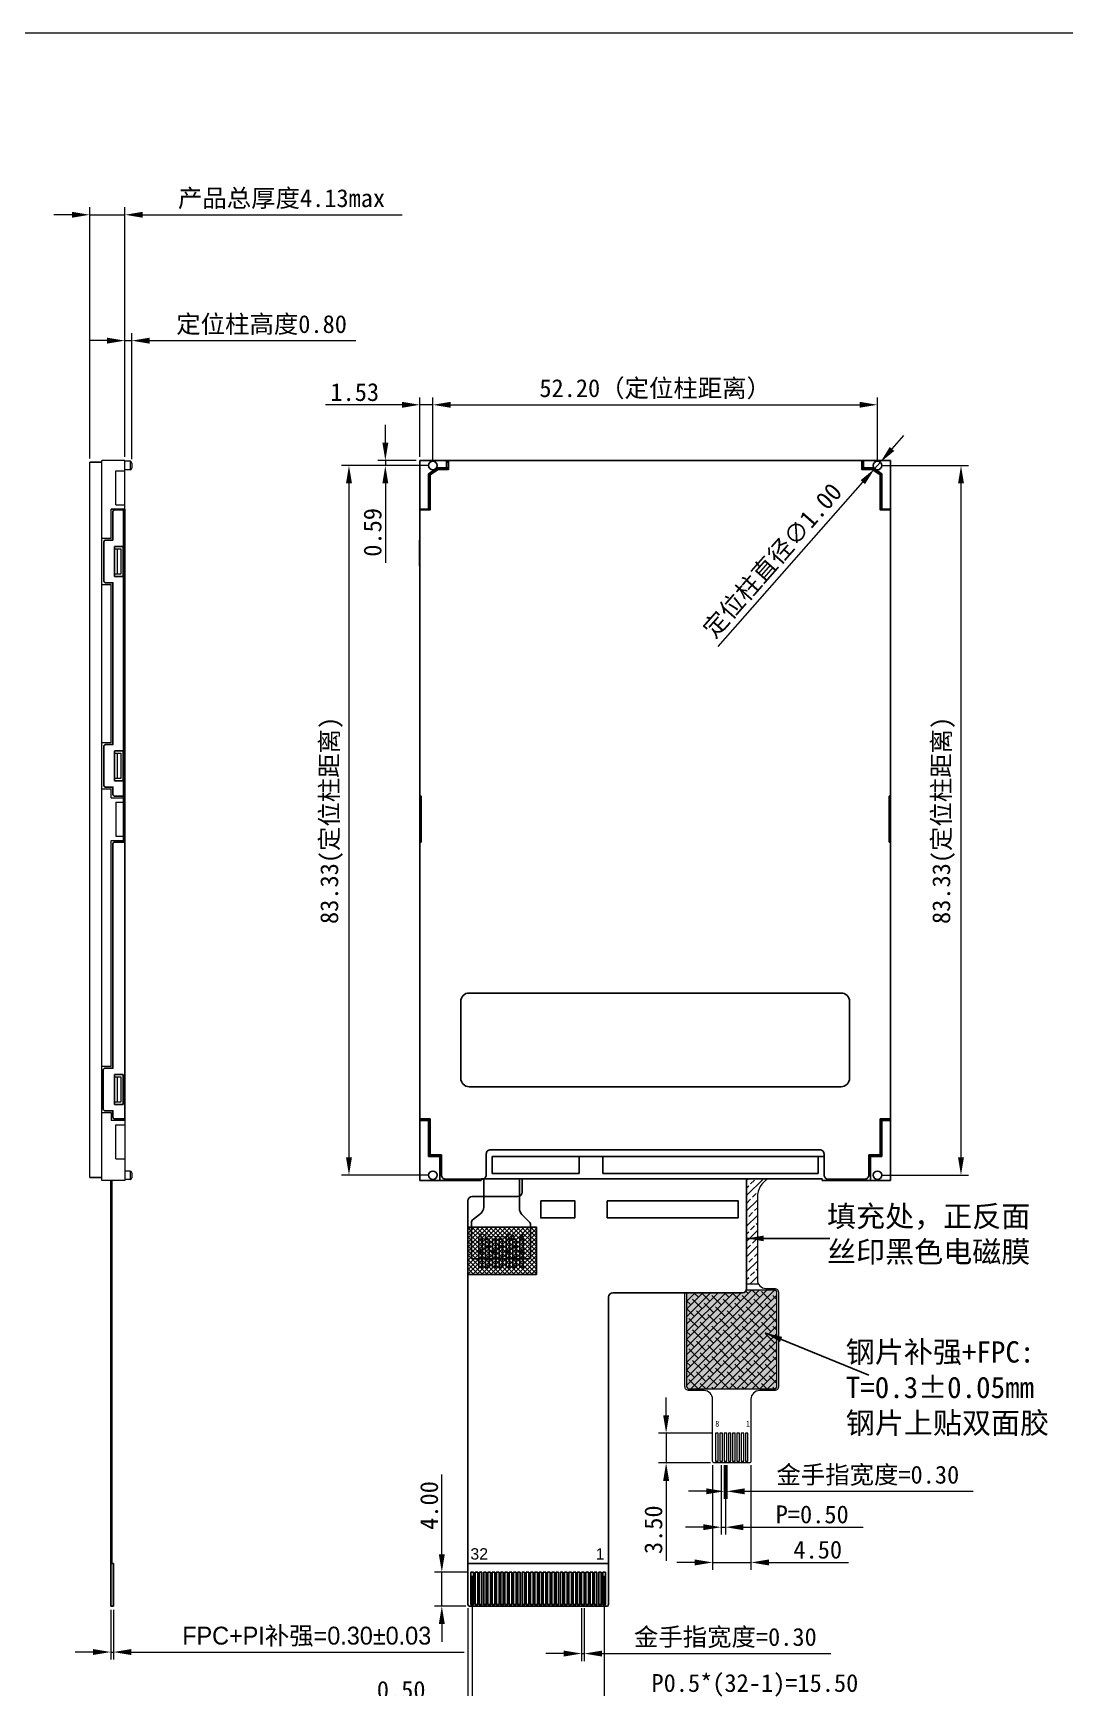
# Model space of a CAD drawing. Header units: millimetres. Extents: x 2436 to 2787, y -3116 to -2823.
# Drawn here: x 2586.9 to 2708, y -3017.7 to -2823.4 of the extents above; entities that cross this region are included whole.
import ezdxf

# ---------------------------------------------------------------- set-up
doc = ezdxf.new("R2010")
doc.units = ezdxf.units.MM
doc.layers.add('BL', color=7, linetype='Continuous', lineweight=13)
doc.layers.add('DIM', color=3, linetype='Continuous', lineweight=13)
for name, color, linetype in [('BM', 5, 'Continuous'), ('fpc1', 40, 'Continuous'), ('housing', 7, 'Continuous'), ('MAIN', 7, 'Continuous'), ('OBJ-TEXT', 7, 'Continuous'), ('reflector', 171, 'Continuous'), ('SHADING TAPE', 42, 'Continuous'), ('TP A.A', 5, 'Continuous'), ('TP-FPC', 5, 'Continuous'), ('铁框', 190, 'Continuous')]:
    doc.layers.add(name, color=color, linetype=linetype)
doc.styles.add('H', font='italic.shx', dxfattribs={"width": 0.75})
doc.styles.get("Standard").update_dxf_attribs({"font": ''})
doc.styles.add('仿宋', font='')
doc.styles.add('宋体', font='')
doc.styles.get('Standard').set_extended_font_data('KaiTi_GB2312')
doc.styles.get('仿宋').set_extended_font_data('仿宋_GB2312')
doc.styles.get('宋体').set_extended_font_data('SimSun')
doc.dimstyles.new('Lei-标注', dxfattribs={"dimtxt": 2.5, "dimasz": 2, "dimexe": 0.5, "dimexo": 0.3, "dimtad": 1, "dimtxsty": '宋体', "dimcen": 2.5, "dimclrd": 8, "dimclre": 8, "dimclrt": 4, "dimadec": 0, "dimazin": 2, "dimtfac": 1, "dimtmove": 0, "dimatfit": 3, "dimfxl": 1, "dimarcsym": 0})
doc.dimstyles.new('SVA', dxfattribs={"dimscale": 0.7, "dimtxt": 3, "dimasz": 3, "dimexe": 1.25, "dimexo": 0.625, "dimtad": 1, "dimzin": 1, "dimdsep": 46, "dimtxsty": 'Standard', "dimcen": 3, "dimazin": 0, "dimtfac": 1, "dimtmove": 0, "dimatfit": 3, "dimfxl": 1, "dimlwd": 13, "dimlwe": 13, "dimarcsym": 0})

# ---------------------------------------------------------------- blocks, each defined once
blk = doc.blocks.new('A$C67CD249B')
at = {"layer": '铁框'}
blk.add_lwpolyline([(0, 7.07), (0, 39.57), (0.15, 39.57), (0.15, 44.97), (0, 44.97), (0, 78.57), (1.2, 78.57), (1.2, 82.7), (2.16, 83.3), (3.35, 83.3), (3.35, 84.37), (51.91, 84.37), (51.91, 83.3), (53.1, 83.3), (54.06, 82.7), (54.06, 78.57), (55.26, 78.57), (55.26, 44.97), (55.11, 44.97), (55.11, 39.57), (55.26, 39.57), (55.26, 7.07), (54.06, 7.07), (54.06, 2.85), (52.73, 2.85), (52.73, 0.5, -0.414214), (52.23, 0), (47.96, 0, -0.414214), (47.46, 0.5), (47.46, 2.95, 0.414214), (46.96, 3.45), (8.3, 3.45, 0.414214), (7.8, 2.95), (7.8, 0.5, -0.414214), (7.3, 0), (3.03, 0, -0.414214), (2.53, 0.5), (2.53, 2.85), (1.2, 2.85), (1.2, 7.07), (0, 7.07)], format="xyb", dxfattribs=at)
blk.add_lwpolyline([(5.8, 21.85, 0.414214), (4.8, 20.85), (4.8, 11.85, 0.414214), (5.8, 10.85), (49.46, 10.85, 0.414214), (50.46, 11.85), (50.46, 20.85, 0.414214), (49.46, 21.85)], format="xyb", close=True, dxfattribs=at)
blk = doc.blocks.new('*U384')
at = {"layer": 'SHADING TAPE'}
blk.add_lwpolyline([(-0.2, 1.65), (0.2, 1.65), (0.2, -1.65), (-0.2, -1.65)], close=True, dxfattribs=at)
blk = doc.blocks.new('*U385')
at = {"layer": 'SHADING TAPE', "color": 0, "linetype": 'ByBlock', "lineweight": -2, "transparency": 16777216}
for p in [(0, 0), (0.8, 0), (1.6, 0), (2.4, 0), (3.2, 0), (4, 0), (4.8, 0)]:
    blk.add_blockref('*U384', p, dxfattribs=at)
blk = doc.blocks.new('*D438')
at = {"layer": 'Defpoints', "color": 0, "transparency": 16777216}
for p in [(2596, -3008.13), (2596.3, -3008.13), (2596.3, -3013.51)]:
    blk.add_point(p, dxfattribs=at)
at = {"layer": '铁框', "color": 0, "lineweight": 13, "transparency": 16777216}
for p, q in [((2596, -3008.57), (2596, -3014.39)), ((2596.3, -3008.57), (2596.3, -3014.39)), ((2593.9, -3013.51), (2591.8, -3013.51)), ((2596, -3013.51), (2596.3, -3013.51)), ((2598.4, -3013.51), (2637.49, -3013.51))]:
    blk.add_line(p, q, dxfattribs=at)
at = {"layer": '铁框', "color": 0, "transparency": 16777216}
for points in [[(2593.9, -3013.16), (2593.9, -3013.86), (2596, -3013.51)], [(2598.4, -3013.16), (2598.4, -3013.86), (2596.3, -3013.51)]]:
    blk.add_solid(points, dxfattribs=at)
at = {"layer": '铁框', "color": 3, "transparency": 16777216, "insert": (2619, -3011.71), "char_height": 2.1, "attachment_point": 5}
blk.add_mtext('{\\f@Dotum|b0|i0|c0|p34;FPC+PI\\fSimSun|b0|i0|c134|p2;补强\\f@Dotum|b0|i0|c0|p34;=\\f@Dotum|b0|i0|c134|p34;0.30\\f@Dotum|b0|i0|c0|p34;%%P0.03}', dxfattribs=at)
blk = doc.blocks.new('*D440')
at = {"layer": 'Defpoints', "color": 0, "transparency": 16777216}
for p in [(2686.01, -2867.07), (2633.81, -2874.21), (2686.01, -2874.21)]:
    blk.add_point(p, dxfattribs=at)
at = {"layer": '铁框', "color": 0, "lineweight": 13, "transparency": 16777216}
for p, q in [((2633.81, -2873.77), (2633.81, -2866.2)), ((2635.91, -2867.07), (2683.91, -2867.07)), ((2686.01, -2873.77), (2686.01, -2866.2))]:
    blk.add_line(p, q, dxfattribs=at)
at = {"layer": '铁框', "color": 0, "transparency": 16777216}
for points in [[(2635.91, -2866.72), (2635.91, -2867.42), (2633.81, -2867.07)], [(2683.91, -2866.72), (2683.91, -2867.42), (2686.01, -2867.07)]]:
    blk.add_solid(points, dxfattribs=at)
at = {"layer": '铁框', "color": 3, "transparency": 16777216, "insert": (2659.91, -2865.25), "char_height": 2.1, "attachment_point": 5}
blk.add_mtext('52.20{\\fSimSun|b0|i0|c134|p2;（定位柱距离）}', dxfattribs=at)
blk = doc.blocks.new('*D441')
at = {"layer": 'Defpoints', "color": 0, "transparency": 16777216}
for p in [(2686.01, -2874.21), (2686.01, -2957.53), (2695.82, -2957.53)]:
    blk.add_point(p, dxfattribs=at)
at = {"layer": '铁框', "color": 0, "lineweight": 13, "transparency": 16777216}
for p, q in [((2686.45, -2874.21), (2696.7, -2874.21)), ((2695.82, -2876.31), (2695.82, -2955.43)), ((2686.45, -2957.53), (2696.7, -2957.53))]:
    blk.add_line(p, q, dxfattribs=at)
at = {"layer": '铁框', "color": 0, "transparency": 16777216}
for points in [[(2695.47, -2876.31), (2696.17, -2876.31), (2695.82, -2874.21)], [(2695.47, -2955.43), (2696.17, -2955.43), (2695.82, -2957.53)]]:
    blk.add_solid(points, dxfattribs=at)
at = {"layer": '铁框', "color": 3, "transparency": 16777216, "insert": (2693.78, -2915.87), "char_height": 2.1, "attachment_point": 5, "rotation": 90}
blk.add_mtext('83.33({\\fSimSun|b0|i0|c134|p2;定位柱距离})', dxfattribs=at)
blk = doc.blocks.new('*D442')
at = {"layer": 'Defpoints', "color": 0, "transparency": 16777216}
for p in [(2685.68, -2874.58), (2686.34, -2873.83)]:
    blk.add_point(p, dxfattribs=at)
at = {"layer": '铁框', "color": 0, "lineweight": 13, "transparency": 16777216}
for p, q in [((2687.73, -2872.26), (2689.11, -2870.68)), ((2686.34, -2873.83), (2685.68, -2874.58)), ((2667.31, -2895.46), (2684.29, -2876.16))]:
    blk.add_line(p, q, dxfattribs=at)
at = {"layer": '铁框', "color": 0, "transparency": 16777216}
for points in [[(2687.46, -2872.02), (2687.99, -2872.49), (2686.34, -2873.83)], [(2684.03, -2875.93), (2684.55, -2876.39), (2685.68, -2874.58)]]:
    blk.add_solid(points, dxfattribs=at)
at = {"layer": '铁框', "color": 3, "transparency": 16777216, "insert": (2673.75, -2885.4), "char_height": 2.1, "attachment_point": 5, "rotation": 48.6618}
blk.add_mtext('{\\fSimSun|b0|i0|c134|p2;定位柱直径}∅1.00', dxfattribs=at)
blk = doc.blocks.new('*D443')
at = {"layer": 'Defpoints', "color": 0, "transparency": 16777216}
for p in [(2633.81, -2874.21), (2623.96, -2957.53), (2633.81, -2957.53)]:
    blk.add_point(p, dxfattribs=at)
at = {"layer": '铁框', "color": 0, "lineweight": 13, "transparency": 16777216}
for p, q in [((2633.37, -2874.21), (2623.08, -2874.21)), ((2623.96, -2876.31), (2623.96, -2955.43)), ((2633.37, -2957.53), (2623.08, -2957.53))]:
    blk.add_line(p, q, dxfattribs=at)
at = {"layer": '铁框', "color": 0, "transparency": 16777216}
for points in [[(2623.61, -2876.31), (2624.31, -2876.31), (2623.96, -2874.21)], [(2623.61, -2955.43), (2624.31, -2955.43), (2623.96, -2957.53)]]:
    blk.add_solid(points, dxfattribs=at)
at = {"layer": '铁框', "color": 3, "transparency": 16777216, "insert": (2621.92, -2915.87), "char_height": 2.1, "attachment_point": 5, "rotation": 90}
blk.add_mtext('83.33({\\fSimSun|b0|i0|c134|p2;定位柱距离})', dxfattribs=at)
blk = doc.blocks.new('*D444')
at = {"layer": 'Defpoints', "color": 0, "transparency": 16777216}
for p in [(2628.23, -2873.61), (2632.28, -2873.61), (2633.81, -2874.21)]:
    blk.add_point(p, dxfattribs=at)
at = {"layer": '铁框', "color": 0, "lineweight": 13, "transparency": 16777216}
for p, q in [((2628.23, -2871.51), (2628.23, -2869.41)), ((2631.84, -2873.61), (2627.35, -2873.61)), ((2633.37, -2874.21), (2627.35, -2874.21)), ((2628.23, -2873.61), (2628.23, -2874.21)), ((2628.23, -2876.31), (2628.23, -2885.63))]:
    blk.add_line(p, q, dxfattribs=at)
at = {"layer": '铁框', "color": 0, "transparency": 16777216}
for points in [[(2627.88, -2871.51), (2628.58, -2871.51), (2628.23, -2873.61)], [(2627.88, -2876.31), (2628.58, -2876.31), (2628.23, -2874.21)]]:
    blk.add_solid(points, dxfattribs=at)
at = {"layer": '铁框', "color": 3, "transparency": 16777216, "insert": (2626.74, -2882.05), "char_height": 2.1, "attachment_point": 5, "rotation": 90}
blk.add_mtext('0.59', dxfattribs=at)
blk = doc.blocks.new('*D445')
at = {"layer": 'Defpoints', "color": 0, "transparency": 16777216}
for p in [(2632.28, -2867.07), (2632.28, -2873.61), (2633.81, -2874.21)]:
    blk.add_point(p, dxfattribs=at)
at = {"layer": '铁框', "color": 0, "lineweight": 13, "transparency": 16777216}
for p, q in [((2630.18, -2867.07), (2621.2, -2867.07)), ((2632.28, -2873.18), (2632.28, -2866.2)), ((2633.81, -2867.07), (2632.28, -2867.07)), ((2633.81, -2873.77), (2633.81, -2866.2)), ((2635.91, -2867.07), (2638.01, -2867.07))]:
    blk.add_line(p, q, dxfattribs=at)
at = {"layer": '铁框', "color": 0, "transparency": 16777216}
for points in [[(2630.18, -2866.72), (2630.18, -2867.42), (2632.28, -2867.07)], [(2635.91, -2866.72), (2635.91, -2867.42), (2633.81, -2867.07)]]:
    blk.add_solid(points, dxfattribs=at)
at = {"layer": '铁框', "color": 3, "transparency": 16777216, "insert": (2624.64, -2865.59), "char_height": 2.1, "attachment_point": 5}
blk.add_mtext('1.53', dxfattribs=at)
blk = doc.blocks.new('*D446')
at = {"layer": 'Defpoints', "color": 0, "transparency": 16777216}
for p in [(2598.45, -2859.54), (2597.65, -2873.61), (2598.45, -2873.91)]:
    blk.add_point(p, dxfattribs=at)
at = {"layer": '铁框', "color": 0, "lineweight": 13, "transparency": 16777216}
for p, q in [((2595.55, -2859.54), (2593.45, -2859.54)), ((2597.65, -2873.18), (2597.65, -2858.66)), ((2597.65, -2859.54), (2598.45, -2859.54)), ((2598.45, -2873.47), (2598.45, -2858.66)), ((2600.55, -2859.54), (2624.75, -2859.54))]:
    blk.add_line(p, q, dxfattribs=at)
at = {"layer": '铁框', "color": 0, "transparency": 16777216}
for points in [[(2595.55, -2859.19), (2595.55, -2859.89), (2597.65, -2859.54)], [(2600.55, -2859.19), (2600.55, -2859.89), (2598.45, -2859.54)]]:
    blk.add_solid(points, dxfattribs=at)
at = {"layer": '铁框', "color": 3, "transparency": 16777216, "insert": (2613.7, -2857.71), "char_height": 2.1, "attachment_point": 5}
blk.add_mtext('{\\fSimSun|b0|i0|c134|p2;定位柱高度}0.80', dxfattribs=at)
blk = doc.blocks.new('*D456')
at = {"layer": 'Defpoints', "color": 0, "transparency": 16777216}
for p in [(2638.43, -3004.13), (2653.93, -3004.13), (2653.93, -3019.46)]:
    blk.add_point(p, dxfattribs=at)
at = {"layer": '铁框', "color": 0, "lineweight": 13, "transparency": 16777216}
for p, q in [((2638.43, -3004.57), (2638.43, -3020.33)), ((2653.93, -3004.57), (2653.93, -3020.33)), ((2640.53, -3019.46), (2651.83, -3019.46)), ((2653.93, -3019.46), (2687.2, -3019.46))]:
    blk.add_line(p, q, dxfattribs=at)
at = {"layer": '铁框', "color": 0, "transparency": 16777216}
for points in [[(2640.53, -3019.11), (2640.53, -3019.81), (2638.43, -3019.46)], [(2651.83, -3019.11), (2651.83, -3019.81), (2653.93, -3019.46)]]:
    blk.add_solid(points, dxfattribs=at)
at = {"layer": '铁框', "color": 3, "transparency": 16777216, "insert": (2671.62, -3017.42), "char_height": 2.1, "attachment_point": 5}
blk.add_mtext('P0.5*(32-1)=15.50', dxfattribs=at)
blk = doc.blocks.new('*D457')
at = {"layer": 'Defpoints', "color": 0, "transparency": 16777216}
for p in [(2651.28, -3007.93), (2651.58, -3007.93), (2651.58, -3013.69)]:
    blk.add_point(p, dxfattribs=at)
at = {"layer": '铁框', "color": 0, "lineweight": 13, "transparency": 16777216}
for p, q in [((2651.28, -3008.37), (2651.28, -3014.57)), ((2651.58, -3008.37), (2651.58, -3014.57)), ((2649.18, -3013.69), (2647.08, -3013.69)), ((2651.28, -3013.69), (2651.58, -3013.69)), ((2653.68, -3013.69), (2680.53, -3013.69))]:
    blk.add_line(p, q, dxfattribs=at)
at = {"layer": '铁框', "color": 0, "transparency": 16777216}
for points in [[(2649.18, -3013.34), (2649.18, -3014.04), (2651.28, -3013.69)], [(2653.68, -3013.34), (2653.68, -3014.04), (2651.58, -3013.69)]]:
    blk.add_solid(points, dxfattribs=at)
at = {"layer": '铁框', "color": 3, "transparency": 16777216, "insert": (2668.15, -3011.87), "char_height": 2.1, "attachment_point": 5}
blk.add_mtext('{\\fSimSun|b0|i0|c134|p2;金手指宽度}=0.30', dxfattribs=at)
blk = doc.blocks.new('*D458')
at = {"layer": 'Defpoints', "color": 0, "transparency": 16777216}
for p in [(2634.86, -3004.13), (2638.28, -3004.13), (2638.13, -3008.13)]:
    blk.add_point(p, dxfattribs=at)
at = {"layer": '铁框', "color": 0, "lineweight": 13, "transparency": 16777216}
for p, q in [((2634.86, -3002.03), (2634.86, -2992.66)), ((2637.84, -3004.13), (2633.99, -3004.13)), ((2634.86, -3008.13), (2634.86, -3004.13)), ((2637.69, -3008.13), (2633.99, -3008.13)), ((2634.86, -3010.23), (2634.86, -3012.33))]:
    blk.add_line(p, q, dxfattribs=at)
at = {"layer": '铁框', "color": 0, "transparency": 16777216}
for points in [[(2634.51, -3002.03), (2635.21, -3002.03), (2634.86, -3004.13)], [(2634.51, -3010.23), (2635.21, -3010.23), (2634.86, -3008.13)]]:
    blk.add_solid(points, dxfattribs=at)
at = {"layer": '铁框', "color": 3, "transparency": 16777216, "insert": (2633.38, -2996.3), "char_height": 2.1, "attachment_point": 5, "rotation": 90}
blk.add_mtext('4.00', dxfattribs=at)
blk = doc.blocks.new('*D460')
at = {"layer": 'Defpoints', "color": 0, "transparency": 16777216}
for p in [(2637.93, -3007.93), (2638.43, -3007.93), (2637.93, -3019.46)]:
    blk.add_point(p, dxfattribs=at)
at = {"layer": '铁框', "color": 0, "lineweight": 13, "transparency": 16777216}
for p, q in [((2637.93, -3008.37), (2637.93, -3020.33)), ((2638.43, -3008.37), (2638.43, -3020.33)), ((2635.83, -3019.46), (2626.45, -3019.46)), ((2638.43, -3019.46), (2637.93, -3019.46)), ((2640.53, -3019.46), (2642.63, -3019.46))]:
    blk.add_line(p, q, dxfattribs=at)
at = {"layer": '铁框', "color": 0, "transparency": 16777216}
for points in [[(2635.83, -3019.11), (2635.83, -3019.81), (2637.93, -3019.46)], [(2640.53, -3019.11), (2640.53, -3019.81), (2638.43, -3019.46)]]:
    blk.add_solid(points, dxfattribs=at)
at = {"layer": '铁框', "color": 3, "transparency": 16777216, "insert": (2630.09, -3017.97), "char_height": 2.1, "attachment_point": 5}
blk.add_mtext('0.50', dxfattribs=at)
blk = doc.blocks.new('*D472')
at = {"layer": 'Defpoints', "color": 0, "transparency": 16777216}
for p in [(2597.65, -2844.76), (2593.52, -2873.81), (2597.65, -2873.61)]:
    blk.add_point(p, dxfattribs=at)
at = {"layer": '铁框', "color": 0, "lineweight": 13, "transparency": 16777216}
for p, q in [((2593.52, -2873.38), (2593.52, -2843.88)), ((2597.65, -2873.18), (2597.65, -2843.88)), ((2591.42, -2844.76), (2589.32, -2844.76)), ((2593.52, -2844.76), (2597.65, -2844.76)), ((2599.75, -2844.76), (2630.22, -2844.76))]:
    blk.add_line(p, q, dxfattribs=at)
at = {"layer": '铁框', "color": 0, "transparency": 16777216}
for points in [[(2591.42, -2844.41), (2591.42, -2845.11), (2593.52, -2844.76)], [(2599.75, -2844.41), (2599.75, -2845.11), (2597.65, -2844.76)]]:
    blk.add_solid(points, dxfattribs=at)
at = {"layer": '铁框', "color": 3, "transparency": 16777216, "insert": (2616.04, -2842.93), "char_height": 2.1, "attachment_point": 5}
blk.add_mtext('{\\fSimSun|b0|i0|c134|p2;产品总厚度}4.13max', dxfattribs=at)
blk = doc.blocks.new('*D474')
at = {"layer": 'Defpoints', "color": 0, "transparency": 16777216}
for p in [(2667.66, -2991.11), (2668.16, -2991.11), (2668.16, -2998.85)]:
    blk.add_point(p, dxfattribs=at)
at = {"layer": '铁框', "color": 0, "lineweight": 13, "transparency": 16777216}
for p, q in [((2667.66, -2991.55), (2667.66, -2999.72)), ((2668.16, -2991.55), (2668.16, -2999.72)), ((2665.56, -2998.85), (2663.46, -2998.85)), ((2667.66, -2998.85), (2668.16, -2998.85)), ((2670.26, -2998.85), (2684.33, -2998.85))]:
    blk.add_line(p, q, dxfattribs=at)
at = {"layer": '铁框', "color": 0, "transparency": 16777216}
for points in [[(2665.56, -2998.5), (2665.56, -2999.2), (2667.66, -2998.85)], [(2670.26, -2998.5), (2670.26, -2999.2), (2668.16, -2998.85)]]:
    blk.add_solid(points, dxfattribs=at)
at = {"layer": '铁框', "color": 3, "transparency": 16777216, "insert": (2678.35, -2997.36), "char_height": 2.1, "attachment_point": 5}
blk.add_mtext('P=0.50', dxfattribs=at)
blk = doc.blocks.new('*D475')
at = {"layer": 'Defpoints', "color": 0, "transparency": 16777216}
for p in [(2668.01, -2991.11), (2668.31, -2991.11), (2668.31, -2994.64)]:
    blk.add_point(p, dxfattribs=at)
at = {"layer": '铁框', "color": 0, "lineweight": 13, "transparency": 16777216}
for p, q in [((2668.01, -2991.55), (2668.01, -2995.52)), ((2668.31, -2991.55), (2668.31, -2995.52)), ((2665.91, -2994.64), (2663.81, -2994.64)), ((2668.01, -2994.64), (2668.31, -2994.64)), ((2670.41, -2994.64), (2697.26, -2994.64))]:
    blk.add_line(p, q, dxfattribs=at)
at = {"layer": '铁框', "color": 0, "transparency": 16777216}
for points in [[(2665.91, -2994.29), (2665.91, -2994.99), (2668.01, -2994.64)], [(2670.41, -2994.29), (2670.41, -2994.99), (2668.31, -2994.64)]]:
    blk.add_solid(points, dxfattribs=at)
at = {"layer": '铁框', "color": 3, "transparency": 16777216, "insert": (2684.88, -2992.82), "char_height": 2.1, "attachment_point": 5}
blk.add_mtext('{\\fSimSun|b0|i0|c134|p2;金手指宽度}=0.30', dxfattribs=at)
blk = doc.blocks.new('*D476')
at = {"layer": 'Defpoints', "color": 0, "transparency": 16777216}
for p in [(2667.01, -2987.81), (2661.2, -2991.31), (2666.85, -2991.31)]:
    blk.add_point(p, dxfattribs=at)
at = {"layer": '铁框', "color": 0, "lineweight": 13, "transparency": 16777216}
for p, q in [((2661.2, -2985.71), (2661.2, -2983.61)), ((2666.57, -2987.81), (2660.32, -2987.81)), ((2661.2, -2987.81), (2661.2, -2991.31)), ((2666.41, -2991.31), (2660.32, -2991.31)), ((2661.2, -2993.41), (2661.2, -3002.79))]:
    blk.add_line(p, q, dxfattribs=at)
at = {"layer": '铁框', "color": 0, "transparency": 16777216}
for points in [[(2660.85, -2985.71), (2661.55, -2985.71), (2661.2, -2987.81)], [(2660.85, -2993.41), (2661.55, -2993.41), (2661.2, -2991.31)]]:
    blk.add_solid(points, dxfattribs=at)
at = {"layer": '铁框', "color": 3, "transparency": 16777216, "insert": (2659.71, -2999.15), "char_height": 2.1, "attachment_point": 5, "rotation": 90}
blk.add_mtext('3.50', dxfattribs=at)
blk = doc.blocks.new('*D473')
at = {"layer": 'Defpoints', "color": 0, "transparency": 16777216}
for p in [(2666.66, -2991.11), (2671.16, -2991.11), (2671.16, -3002.99)]:
    blk.add_point(p, dxfattribs=at)
at = {"layer": '铁框', "color": 0, "lineweight": 13, "transparency": 16777216}
for p, q in [((2666.66, -2991.55), (2666.66, -3003.87)), ((2671.16, -2991.55), (2671.16, -3003.87)), ((2664.56, -3002.99), (2662.46, -3002.99)), ((2666.66, -3002.99), (2671.16, -3002.99)), ((2673.26, -3002.99), (2682.63, -3002.99))]:
    blk.add_line(p, q, dxfattribs=at)
at = {"layer": '铁框', "color": 0, "transparency": 16777216}
for points in [[(2664.56, -3002.64), (2664.56, -3003.34), (2666.66, -3002.99)], [(2673.26, -3002.64), (2673.26, -3003.34), (2671.16, -3002.99)]]:
    blk.add_solid(points, dxfattribs=at)
at = {"layer": '铁框', "color": 3, "transparency": 16777216, "insert": (2679, -3001.5), "char_height": 2.1, "attachment_point": 5}
blk.add_mtext('4.50', dxfattribs=at)

msp = doc.modelspace()

# ---------------------------------------------------------------- hatches: boundary and pattern name
at = {"layer": 'DIM', "lineweight": 5}
h = msp.add_hatch(dxfattribs=at)
h.set_pattern_fill('ANSI38', color=256, scale=0.2)
h.set_pattern_definition([(45, (1968.11384, -3126.32434), (-0.4490128, 0.4490128), []), (135, (1968.11384, -3126.32434), (-1.3470384, 0.4490128), [1.5875, -0.9525])])
edge = h.paths.add_edge_path()
edge.add_line((2670.148, -2971.333), (2663.609, -2971.333))
edge.add_line((2663.609, -2971.333), (2663.609, -2982.313))
edge.add_arc((2663.909, -2982.313), 0.3, 180, 270)
edge.add_line((2663.909, -2982.613), (2673.909, -2982.613))
edge.add_arc((2673.909, -2982.313), 0.3, 270, 360)
edge.add_line((2674.209, -2982.313), (2674.209, -2971.313))
edge.add_arc((2673.909, -2971.313), 0.3, 0, 90)
edge.add_line((2673.909, -2971.013), (2670.614, -2971.013))
edge.add_arc((2670.148, -2970.833), 0.5, 270, 338.8998, ccw=False)
at = {"layer": 'SHADING TAPE'}
h = msp.add_hatch(dxfattribs=at)
h.set_pattern_fill('ANSI37', color=2, scale=3, style=0)
h.set_pattern_definition([(45, (3563.43155, -4992.8176), (-0.26516504, 0.26516504), []), (135, (3563.43155, -4992.8176), (-0.26516504, -0.26516504), [])])
h.paths.add_polyline_path([(2637.934, -2963.608), (2637.934, -2969.169), (2645.97, -2969.169), (2645.97, -2963.608)])
msp.add_hatch(color=256, dxfattribs=at).paths.add_polyline_path([(2596.005, -3008.133), (2596.305, -3008.133), (2596.305, -3003.133), (2596.005, -3003.133)])
at = {"layer": 'TP-FPC', "lineweight": 5, "true_color": 0xf26722}
h = msp.add_hatch(color=30, dxfattribs=at)
h.dxf.hatch_style = 1
edge = h.paths.add_edge_path()
edge.add_line((2670.148, -2971.333), (2663.609, -2971.333))
edge.add_line((2663.609, -2971.333), (2663.609, -2982.313))
edge.add_arc((2663.909, -2982.313), 0.3, 180, 270)
edge.add_line((2663.909, -2982.613), (2673.909, -2982.613))
edge.add_arc((2673.909, -2982.313), 0.3, 270, 360)
edge.add_line((2674.209, -2982.313), (2674.209, -2971.313))
edge.add_arc((2673.909, -2971.313), 0.3, 0, 90)
edge.add_line((2673.909, -2971.013), (2670.614, -2971.013))
edge.add_arc((2670.148, -2970.833), 0.5, 270, 338.8998, ccw=False)

# ---------------------------------------------------------------- linework, layer by layer
at = {"lineweight": 9}
msp.add_line((2787.33, -2823.43), (2436.17, -2823.43), dxfattribs=at)
for p, q in [((2593.52, -2873.813), (2594.95, -2873.813)), ((2593.52, -2957.813), (2594.95, -2957.813))]:
    msp.add_line(p, q)
at = {"layer": 'BL', "color": 7, "linetype": 'Continuous'}
for p, q in [((2593.52, -2957.813), (2593.52, -2873.813)), ((2594.95, -2958.133), (2594.95, -2873.613)), ((2597.65, -2873.613), (2594.95, -2873.613)), ((2596.6, -2874.813), (2597.65, -2874.813)), ((2596.6, -2878.813), (2596.6, -2874.813)), ((2597.65, -2879.313), (2597.65, -2873.613)), ((2598.25, -2873.708), (2597.65, -2873.708)), ((2598.25, -2874.708), (2597.65, -2874.708)), ((2598.25, -2873.708), (2598.25, -2874.708)), ((2598.45, -2873.908), (2598.45, -2874.508)), ((2596.04, -2879.313), (2597.48, -2879.313)), ((2596.04, -2882.763), (2596.04, -2879.313)), ((2597.65, -2879.313), (2596.04, -2879.313)), ((2596.6, -2878.813), (2597.65, -2878.813)), ((2597.48, -2879.313), (2597.48, -2879.413)), ((2596.04, -2882.763), (2594.95, -2882.763)), ((2596.78, -2886.963), (2596.78, -2883.963)), ((2594.95, -2888.163), (2596.04, -2888.163)), ((2596.04, -2906.763), (2596.04, -2888.163)), ((2596.04, -2906.763), (2594.95, -2906.763)), ((2596.78, -2910.963), (2596.78, -2907.963)), ((2594.95, -2912.163), (2596.04, -2912.163)), ((2596.04, -2913.213), (2596.04, -2912.163)), ((2596.04, -2913.213), (2597.48, -2913.213)), ((2596.6, -2913.713), (2597.48, -2913.713)), ((2596.6, -2913.713), (2596.6, -2917.713)), ((2597.48, -2913.013), (2597.48, -2918.413)), ((2596.04, -2944.763), (2596.04, -2918.213)), ((2596.04, -2918.213), (2597.48, -2918.213)), ((2596.6, -2917.713), (2597.48, -2917.713)), ((2596.04, -2944.763), (2594.95, -2944.763)), ((2596.78, -2948.963), (2596.78, -2945.963)), ((2594.95, -2950.163), (2596.04, -2950.163)), ((2596.04, -2950.163), (2596.04, -2951.113)), ((2597.65, -2951.113), (2596.04, -2951.113)), ((2597.48, -2950.913), (2597.48, -2951.113)), ((2597.65, -2951.113), (2597.65, -2958.133)), ((2596.6, -2951.613), (2597.65, -2951.613)), ((2596.6, -2955.613), (2596.6, -2951.613)), ((2596.6, -2955.613), (2597.65, -2955.613)), ((2598.25, -2957.033), (2597.65, -2957.033)), ((2598.25, -2957.033), (2598.25, -2958.033)), ((2597.65, -2958.133), (2594.95, -2958.133)), ((2598.25, -2958.033), (2597.65, -2958.033)), ((2598.45, -2957.233), (2598.45, -2957.833))]:
    msp.add_line(p, q, dxfattribs=at)
for points in [[(2597.18, -2883.963), (2597.18, -2886.963), (2596.48, -2886.963), (2596.48, -2883.963)], [(2597.18, -2907.963), (2597.18, -2910.963), (2596.48, -2910.963), (2596.48, -2907.963)], [(2597.18, -2945.963), (2597.18, -2948.963), (2596.48, -2948.963), (2596.48, -2945.963)]]:
    msp.add_lwpolyline(points, close=True, dxfattribs=at)
for centre, start, end in [((2598.25, -2873.908), 360, 90), ((2598.25, -2874.508), 270, 0), ((2598.25, -2957.233), 360, 90), ((2598.25, -2957.833), 270, 0)]:
    msp.add_arc(centre, 0.2, start, end, dxfattribs=at)
at = {"layer": 'fpc1'}
for p, q in [((2639.779, -2957.933), (2639.779, -2961.269)), ((2643.979, -2957.933), (2643.979, -2961.418)), ((2644.29, -2957.933), (2644.29, -2959.533)), ((2670.648, -2957.933), (2670.648, -2970.833)), ((2637.929, -2960.533), (2637.929, -3007.933)), ((2639.779, -2960.033), (2638.429, -2960.033)), ((2643.79, -2960.033), (2638.429, -2960.033)), ((2639.297, -2962.125), (2638.569, -2962.698)), ((2644.272, -2962.125), (2645.132, -2962.986)), ((2638.328, -2963.126), (2638.328, -2967.133)), ((2645.279, -2963.34), (2645.279, -2967.133)), ((2639.604, -2965.033), (2639.204, -2965.033)), ((2639.204, -2965.033), (2639.204, -2966.351)), ((2639.204, -2966.714), (2639.204, -2967.333)), ((2639.604, -2966.351), (2639.604, -2965.033)), ((2639.604, -2967.333), (2639.604, -2966.714)), ((2640.404, -2965.033), (2640.004, -2965.033)), ((2640.004, -2965.033), (2640.004, -2965.751)), ((2640.004, -2966.114), (2640.004, -2967.333)), ((2640.404, -2965.751), (2640.404, -2965.033)), ((2640.404, -2967.333), (2640.404, -2966.114)), ((2641.204, -2965.033), (2640.804, -2965.033)), ((2640.804, -2965.033), (2640.804, -2966.351)), ((2640.804, -2966.714), (2640.804, -2967.333)), ((2641.204, -2966.351), (2641.204, -2965.033)), ((2641.204, -2967.333), (2641.204, -2966.714)), ((2642.004, -2965.033), (2641.604, -2965.033)), ((2641.604, -2965.033), (2641.604, -2965.751)), ((2641.604, -2966.114), (2641.604, -2967.333)), ((2642.004, -2965.751), (2642.004, -2965.033)), ((2642.004, -2967.333), (2642.004, -2966.114)), ((2642.804, -2965.033), (2642.404, -2965.033)), ((2642.404, -2965.033), (2642.404, -2966.351)), ((2642.404, -2966.714), (2642.404, -2967.333)), ((2642.804, -2966.351), (2642.804, -2965.033)), ((2642.804, -2967.333), (2642.804, -2966.714)), ((2643.604, -2965.033), (2643.204, -2965.033)), ((2643.204, -2965.033), (2643.204, -2965.751)), ((2643.204, -2966.114), (2643.204, -2967.333)), ((2643.604, -2965.751), (2643.604, -2965.033)), ((2643.604, -2967.333), (2643.604, -2966.114)), ((2644.404, -2965.033), (2644.004, -2965.033)), ((2644.004, -2965.033), (2644.004, -2966.351)), ((2644.004, -2966.714), (2644.004, -2967.333)), ((2644.404, -2966.351), (2644.404, -2965.033)), ((2644.404, -2967.333), (2644.404, -2966.714)), ((2638.829, -2967.333), (2638.528, -2967.333)), ((2638.829, -2967.333), (2639.704, -2967.333)), ((2639.629, -2967.333), (2640.504, -2967.333)), ((2639.704, -2967.333), (2644.579, -2967.333)), ((2640.429, -2967.333), (2641.304, -2967.333)), ((2641.229, -2967.333), (2642.104, -2967.333)), ((2642.029, -2967.333), (2642.904, -2967.333)), ((2642.829, -2967.333), (2643.704, -2967.333)), ((2643.629, -2967.333), (2644.504, -2967.333)), ((2644.579, -2967.333), (2645.079, -2967.333)), ((2654.429, -2971.833), (2654.429, -3007.933)), ((2654.929, -2971.333), (2670.148, -2971.333)), ((2654.429, -3003.133), (2637.929, -3003.133)), ((2654.429, -3003.133), (2637.929, -3003.133)), ((2654.229, -3008.133), (2638.129, -3008.133))]:
    msp.add_line(p, q, dxfattribs=at)
for points in [[(2646.474, -2960.533), (2650.479, -2960.533), (2650.479, -2962.533), (2646.474, -2962.533)], [(2654.279, -2960.533), (2669.649, -2960.533), (2669.649, -2962.533), (2654.279, -2962.533)], [(2638.579, -3004.133), (2638.279, -3004.133), (2638.279, -3007.933), (2638.579, -3007.933)], [(2639.079, -3004.133), (2638.779, -3004.133), (2638.779, -3007.933), (2639.079, -3007.933)], [(2639.579, -3004.133), (2639.279, -3004.133), (2639.279, -3007.933), (2639.579, -3007.933)], [(2640.079, -3004.133), (2639.779, -3004.133), (2639.779, -3007.933), (2640.079, -3007.933)], [(2640.579, -3004.133), (2640.279, -3004.133), (2640.279, -3007.933), (2640.579, -3007.933)], [(2641.079, -3004.133), (2640.779, -3004.133), (2640.779, -3007.933), (2641.079, -3007.933)], [(2641.579, -3004.133), (2641.279, -3004.133), (2641.279, -3007.933), (2641.579, -3007.933)], [(2642.079, -3004.133), (2641.779, -3004.133), (2641.779, -3007.933), (2642.079, -3007.933)], [(2642.579, -3004.133), (2642.279, -3004.133), (2642.279, -3007.933), (2642.579, -3007.933)], [(2643.079, -3004.133), (2642.779, -3004.133), (2642.779, -3007.933), (2643.079, -3007.933)], [(2643.579, -3004.133), (2643.279, -3004.133), (2643.279, -3007.933), (2643.579, -3007.933)], [(2644.079, -3004.133), (2643.779, -3004.133), (2643.779, -3007.933), (2644.079, -3007.933)], [(2644.579, -3004.133), (2644.279, -3004.133), (2644.279, -3007.933), (2644.579, -3007.933)], [(2645.079, -3004.133), (2644.779, -3004.133), (2644.779, -3007.933), (2645.079, -3007.933)], [(2645.579, -3004.133), (2645.279, -3004.133), (2645.279, -3007.933), (2645.579, -3007.933)], [(2646.079, -3004.133), (2645.779, -3004.133), (2645.779, -3007.933), (2646.079, -3007.933)], [(2646.579, -3004.133), (2646.279, -3004.133), (2646.279, -3007.933), (2646.579, -3007.933)], [(2647.079, -3004.133), (2646.779, -3004.133), (2646.779, -3007.933), (2647.079, -3007.933)], [(2647.579, -3004.133), (2647.279, -3004.133), (2647.279, -3007.933), (2647.579, -3007.933)], [(2648.079, -3004.133), (2647.779, -3004.133), (2647.779, -3007.933), (2648.079, -3007.933)], [(2648.579, -3004.133), (2648.279, -3004.133), (2648.279, -3007.933), (2648.579, -3007.933)], [(2649.079, -3004.133), (2648.779, -3004.133), (2648.779, -3007.933), (2649.079, -3007.933)], [(2649.579, -3004.133), (2649.279, -3004.133), (2649.279, -3007.933), (2649.579, -3007.933)], [(2650.079, -3004.133), (2649.779, -3004.133), (2649.779, -3007.933), (2650.079, -3007.933)], [(2650.579, -3004.133), (2650.279, -3004.133), (2650.279, -3007.933), (2650.579, -3007.933)], [(2651.079, -3004.133), (2650.779, -3004.133), (2650.779, -3007.933), (2651.079, -3007.933)], [(2651.579, -3004.133), (2651.279, -3004.133), (2651.279, -3007.933), (2651.579, -3007.933)], [(2652.079, -3004.133), (2651.779, -3004.133), (2651.779, -3007.933), (2652.079, -3007.933)], [(2652.579, -3004.133), (2652.279, -3004.133), (2652.279, -3007.933), (2652.579, -3007.933)], [(2653.079, -3004.133), (2652.779, -3004.133), (2652.779, -3007.933), (2653.079, -3007.933)], [(2653.579, -3004.133), (2653.279, -3004.133), (2653.279, -3007.933), (2653.579, -3007.933)], [(2654.079, -3004.133), (2653.779, -3004.133), (2653.779, -3007.933), (2654.079, -3007.933)]]:
    msp.add_lwpolyline(points, close=True, dxfattribs=at)
for centre in [(2639.404, -2966.533), (2640.204, -2965.933), (2641.004, -2966.533), (2641.804, -2965.933), (2642.604, -2966.533), (2643.404, -2965.933), (2644.204, -2966.533)]:
    msp.add_circle(centre, 0.12, dxfattribs=at)
for centre, radius, start, end in [((2638.429, -2960.533), 0.5, 90, 180), ((2643.79, -2959.533), 0.5, 270, 360), ((2638.828, -2963.126), 0.5, 121.2184, 180), ((2638.779, -2961.269), 1, 301.2184, 0), ((2644.979, -2961.418), 1, 180, 225), ((2644.779, -2963.34), 0.5, 0, 45), ((2639.404, -2966.533), 0.27, 137.79455, 222.20545), ((2639.404, -2966.533), 0.27, 317.79455, 42.20545), ((2640.204, -2965.933), 0.27, 137.79455, 222.20545), ((2640.204, -2965.933), 0.27, 317.79455, 42.20545), ((2641.004, -2966.533), 0.27, 137.79455, 222.20545), ((2641.004, -2966.533), 0.27, 317.79455, 42.20545), ((2641.804, -2965.933), 0.27, 137.79455, 222.20545), ((2641.804, -2965.933), 0.27, 317.79455, 42.20545), ((2642.604, -2966.533), 0.27, 137.79455, 222.20545), ((2642.604, -2966.533), 0.27, 317.79455, 42.20545), ((2643.404, -2965.933), 0.27, 137.79455, 222.20545), ((2643.404, -2965.933), 0.27, 317.79455, 42.20545), ((2644.204, -2966.533), 0.27, 137.79455, 222.20545), ((2644.204, -2966.533), 0.27, 317.79455, 42.20545), ((2638.528, -2967.133), 0.2, 180, 270), ((2639.404, -2967.333), 0.1, 360, 180), ((2640.204, -2967.333), 0.1, 360, 180), ((2641.004, -2967.333), 0.1, 360, 180), ((2641.804, -2967.333), 0.1, 360, 180), ((2642.604, -2967.333), 0.1, 360, 180), ((2643.404, -2967.333), 0.1, 360, 180), ((2644.204, -2967.333), 0.1, 360, 180), ((2645.079, -2967.133), 0.2, 270, 0), ((2654.929, -2971.833), 0.5, 90, 180), ((2670.148, -2970.833), 0.5, 270, 360), ((2638.129, -3007.933), 0.2, 180, 270), ((2638.129, -3007.933), 0.2, 180, 270), ((2654.229, -3007.933), 0.2, 270, 360)]:
    msp.add_arc(centre, radius, start, end, dxfattribs=at)
at = {"layer": 'housing'}
for p, q in [((2639.958, -2873.613), (2632.279, -2873.613)), ((2632.279, -2879.413), (2632.279, -2873.613)), ((2633.279, -2875.174), (2634.379, -2874.487)), ((2633.279, -2875.174), (2633.279, -2879.413)), ((2635.629, -2874.487), (2634.379, -2874.487)), ((2635.429, -2874.487), (2635.429, -2873.613)), ((2635.629, -2873.813), (2635.429, -2873.813)), ((2687.539, -2873.613), (2679.859, -2873.613)), ((2684.389, -2873.813), (2684.189, -2873.813)), ((2685.439, -2874.487), (2684.189, -2874.487)), ((2684.389, -2874.487), (2684.389, -2873.613)), ((2685.439, -2874.487), (2686.239, -2874.987)), ((2685.439, -2874.487), (2686.539, -2875.174)), ((2686.539, -2875.174), (2686.539, -2879.413)), ((2687.539, -2881.763), (2687.539, -2873.613)), ((2632.279, -2879.313), (2633.279, -2879.313)), ((2632.479, -2879.313), (2632.479, -2879.413)), ((2686.539, -2879.313), (2687.539, -2879.313)), ((2687.339, -2879.313), (2687.339, -2879.413)), ((2632.229, -2885.963), (2632.229, -2882.963)), ((2632.279, -2917.713), (2632.279, -2912.163)), ((2632.279, -2912.163), (2632.279, -2912.163)), ((2687.539, -2917.713), (2687.539, -2912.163)), ((2632.429, -2913.213), (2632.279, -2913.213)), ((2687.389, -2913.213), (2687.539, -2913.213)), ((2632.279, -2918.413), (2632.279, -2917.713)), ((2632.279, -2918.213), (2632.429, -2918.213)), ((2687.539, -2918.213), (2687.389, -2918.213)), ((2687.539, -2944.763), (2687.539, -2917.713)), ((2632.279, -2958.133), (2632.279, -2950.163)), ((2632.279, -2951.113), (2633.279, -2951.113)), ((2632.479, -2950.913), (2632.479, -2951.113)), ((2633.279, -2950.913), (2633.279, -2955.333)), ((2686.539, -2950.913), (2686.539, -2955.333)), ((2686.539, -2951.113), (2687.539, -2951.113)), ((2687.539, -2958.133), (2687.539, -2950.163)), ((2634.609, -2958.133), (2634.609, -2955.333)), ((2685.209, -2958.133), (2685.209, -2955.333)), ((2632.279, -2958.133), (2639.479, -2958.133)), ((2639.479, -2957.933), (2639.479, -2958.133)), ((2639.479, -2957.933), (2679.539, -2957.933)), ((2653.779, -2957.333), (2679.039, -2957.333)), ((2679.539, -2957.933), (2679.539, -2958.133)), ((2687.539, -2958.133), (2679.539, -2958.133))]:
    msp.add_line(p, q, dxfattribs=at)
for centre in [(2633.809, -2874.208), (2686.009, -2874.208)]:
    msp.add_circle(centre, 0.5, dxfattribs=at)
at = {"layer": 'MAIN'}
for p, q in [((2633.279, -2955.333), (2634.809, -2955.333)), ((2650.979, -2955.333), (2650.979, -2957.333)), ((2653.779, -2955.333), (2653.779, -2957.333)), ((2679.039, -2955.333), (2679.739, -2955.333)), ((2685.009, -2955.333), (2686.539, -2955.333)), ((2640.779, -2957.333), (2650.979, -2957.333))]:
    msp.add_line(p, q, dxfattribs=at)
at = {"layer": 'OBJ-TEXT'}
for p, q in [((2640.779, -2955.333), (2640.779, -2957.333)), ((2640.779, -2955.333), (2679.039, -2955.333)), ((2679.039, -2955.333), (2679.039, -2957.333))]:
    msp.add_line(p, q, dxfattribs=at)
at = {"layer": 'reflector'}
for points in [[(2635.629, -2874.607), (2634.413, -2874.607), (2633.399, -2875.241), (2633.399, -2879.413)], [(2686.419, -2879.413), (2686.419, -2875.241), (2685.404, -2874.607), (2684.189, -2874.607)], [(2633.399, -2950.913), (2633.399, -2955.213), (2634.809, -2955.213)], [(2685.009, -2955.213), (2686.419, -2955.213), (2686.419, -2950.913)]]:
    msp.add_lwpolyline(points, dxfattribs=at)
at = {"layer": 'SHADING TAPE'}
for p, q in [((2596.005, -2958.133), (2596.005, -3008.133)), ((2596.135, -2958.133), (2596.135, -3003.133)), ((2596.005, -3003.133), (2596.305, -3003.133)), ((2596.305, -3003.133), (2596.305, -3008.133)), ((2596.005, -3008.133), (2596.305, -3008.133))]:
    msp.add_line(p, q, dxfattribs=at)
at = {"layer": 'SHADING TAPE', "color": 2}
msp.add_lwpolyline([(2637.934, -2963.608), (2645.97, -2963.608), (2645.97, -2969.169), (2637.934, -2969.169)], close=True, dxfattribs=at)
at = {"layer": 'TP A.A', "color": 0}
for centre in [(2633.809, -2957.533), (2686.009, -2957.533)]:
    msp.add_circle(centre, 0.5, dxfattribs=at)
at = {"layer": 'TP-FPC', "color": 8, "lineweight": 5}
for p, q in [((2670.648, -2958.113), (2670.828, -2957.933)), ((2670.648, -2959.909), (2672.624, -2957.933)), ((2670.648, -2959.011), (2670.891, -2958.767)), ((2671.116, -2958.543), (2671.565, -2958.094)), ((2670.648, -2961.705), (2671.909, -2960.444)), ((2670.667, -2960.788), (2671.116, -2960.339)), ((2671.341, -2960.114), (2671.79, -2959.665)), ((2670.648, -2963.501), (2671.909, -2962.24)), ((2670.648, -2962.603), (2670.667, -2962.584)), ((2670.891, -2962.36), (2671.341, -2961.911)), ((2671.565, -2961.686), (2671.909, -2961.342)), ((2670.648, -2965.297), (2671.909, -2964.036)), ((2670.648, -2964.399), (2670.891, -2964.156)), ((2671.116, -2963.931), (2671.565, -2963.482)), ((2671.79, -2963.258), (2671.909, -2963.138)), ((2670.648, -2967.093), (2671.909, -2965.832)), ((2670.667, -2966.176), (2671.116, -2965.727)), ((2671.341, -2965.503), (2671.79, -2965.054)), ((2671.565, -2967.074), (2671.909, -2966.73)), ((2670.648, -2968.889), (2671.909, -2967.628)), ((2670.648, -2967.991), (2670.667, -2967.972)), ((2670.891, -2967.748), (2671.341, -2967.299)), ((2671.79, -2968.646), (2671.909, -2968.526)), ((2670.648, -2969.787), (2670.891, -2969.544)), ((2672.043, -2970.313), (2670.648, -2970.313)), ((2671.021, -2970.313), (2671.909, -2969.424)), ((2671.116, -2969.319), (2671.565, -2968.87))]:
    msp.add_line(p, q, dxfattribs=at)
at = {"layer": 'TP-FPC', "lineweight": 5}
msp.add_lwpolyline([(2673.185, -2957.933, 0.2711914), (2671.909, -2960.113), (2671.909, -2969.813, 0.4142136), (2672.909, -2970.813), (2673.909, -2970.813, -0.4142136), (2674.409, -2971.313), (2674.409, -2982.313, -0.4142136), (2673.909, -2982.813), (2672.159, -2982.813, 0.4142136), (2671.159, -2983.813), (2671.159, -2991.113, -0.4142136), (2670.959, -2991.313), (2666.859, -2991.313, -0.4142136), (2666.659, -2991.113), (2666.659, -2983.813, 0.4142136), (2665.659, -2982.813), (2663.909, -2982.813, -0.4142136), (2663.409, -2982.313), (2663.409, -2971.333)], format="xyb", dxfattribs=at)
at = {"layer": 'TP-FPC', "color": 30, "lineweight": 5, "true_color": 0xf26722}
msp.add_lwpolyline([(2663.609, -2971.333), (2663.609, -2982.313, 0.4142136), (2663.909, -2982.613), (2673.909, -2982.613, 0.4142136), (2674.209, -2982.313), (2674.209, -2971.313, 0.4142136), (2673.909, -2971.013), (2670.614, -2971.013)], format="xyb", dxfattribs=at)
at = {"layer": 'TP-FPC', "color": 2, "lineweight": 5}
for points in [[(2667.309, -2987.813), (2667.009, -2987.813), (2667.009, -2991.113), (2667.309, -2991.113)], [(2667.809, -2987.813), (2667.509, -2987.813), (2667.509, -2991.113), (2667.809, -2991.113)], [(2668.309, -2987.813), (2668.009, -2987.813), (2668.009, -2991.113), (2668.309, -2991.113)], [(2668.809, -2987.813), (2668.509, -2987.813), (2668.509, -2991.113), (2668.809, -2991.113)], [(2669.309, -2987.813), (2669.009, -2987.813), (2669.009, -2991.113), (2669.309, -2991.113)], [(2669.809, -2987.813), (2669.509, -2987.813), (2669.509, -2991.113), (2669.809, -2991.113)], [(2670.309, -2987.813), (2670.009, -2987.813), (2670.009, -2991.113), (2670.309, -2991.113)], [(2670.809, -2987.813), (2670.509, -2987.813), (2670.509, -2991.113), (2670.809, -2991.113)]]:
    msp.add_lwpolyline(points, close=True, dxfattribs=at)
at = {"layer": '铁框'}
for p, q in [((2597.5, -2879.313), (2597.5, -2879.413)), ((2597.5, -2879.313), (2597.5, -2918.413)), ((2597.65, -2879.313), (2597.65, -2951.113)), ((2597.5, -2950.913), (2597.5, -2951.113))]:
    msp.add_line(p, q, dxfattribs=at)
for points in [[(2597.65, -2879.413), (2596.44, -2879.413, 0.4142136), (2596.24, -2879.613), (2596.24, -2882.963), (2595.39, -2882.963, 0.4142136), (2595.19, -2883.163), (2595.19, -2887.763, 0.4142136), (2595.39, -2887.963), (2596.24, -2887.963), (2596.24, -2906.963), (2595.39, -2906.963, 0.4142136), (2595.19, -2907.163), (2595.19, -2911.763, 0.4142136), (2595.39, -2911.963), (2596.24, -2911.963), (2596.24, -2912.813, 0.4142136), (2596.44, -2913.013), (2597.65, -2913.013)], [(2597.65, -2918.413), (2596.44, -2918.413, 0.4142136), (2596.24, -2918.613), (2596.24, -2944.963), (2595.34, -2944.963, 0.3750113), (2595.1, -2945.163), (2595.1, -2949.763, 0.3750113), (2595.34, -2949.963), (2596.24, -2949.963), (2596.24, -2950.713, 0.4142136), (2596.44, -2950.913), (2597.65, -2950.913)]]:
    msp.add_lwpolyline(points, format="xyb", dxfattribs=at)
for points in [[(2597.43, -2887.213), (2596.43, -2887.213), (2596.43, -2883.713), (2597.43, -2883.713)], [(2597.43, -2911.213), (2596.43, -2911.213), (2596.43, -2907.713), (2597.43, -2907.713)], [(2597.43, -2949.213), (2596.43, -2949.213), (2596.43, -2945.713), (2597.43, -2945.713)]]:
    msp.add_lwpolyline(points, close=True, dxfattribs=at)

# ---------------------------------------------------------------- block references
at = {"layer": 'BM'}
msp.add_blockref('A$C67CD249B', (2632.279, -2957.983), dxfattribs=at)
at = {"layer": 'SHADING TAPE'}
msp.add_blockref('*U385', (2639.404, -2966.683), dxfattribs=at)

# ---------------------------------------------------------------- texts
at = {"lineweight": 5, "char_height": 0.693, "attachment_point": 1, "style": '仿宋'}
for s, insert in [('8', (2666.97, -2986.352)), ('1', (2670.575, -2986.346))]:
    msp.add_mtext_dynamic_manual_height_columns(s, width=4.56559, gutter_width=4.177, heights=[0], dxfattribs=dict(at, insert=insert))
at = {"layer": 'DIM', "color": 0, "lineweight": 5, "char_height": 2.5, "attachment_point": 1}
for s, insert in [('{\\fSimSun|b0|i0|c134|p2;填充处，正反面丝印\\C1;黑色电磁膜}', (2680.091, -2961.098)), ('{\\fSimSun|b0|i0|c134|p2;钢片补强\\fSimSun|b0|i0|c0|p2;+FPC:\\PT=0.3%%P0.0\\fSimSun|b0|i0|c134|p2;5\\fSimSun|b0|i0|c0|p2;mm\\fSimSun|b0|i0|c134|p2;\\P\\C6;钢片上贴双面胶}', (2682.291, -2977.021))]:
    msp.add_mtext_dynamic_manual_height_columns(s, width=24.81881, gutter_width=12.5, heights=[0], dxfattribs=dict(at, insert=insert))
at = {"layer": 'fpc1', "style": 'H'}
for s, height, p in [('K1---K6', 0.6325, (2639.046, -2965.008)), ('A', 0.632, (2643.906, -2965.022))]:
    msp.add_text(s, height=height, dxfattribs=at).set_placement(p)
at = {"layer": 'fpc1', "char_height": 1.3366, "attachment_point": 3, "style": '仿宋'}
for s, insert, width in [('{\\fArial|b0|i0|c0|p32;32}', (2640.29, -3001.318), 2.62442), ('{\\fArial|b0|i0|c0|p32;1}', (2653.971, -3001.314), 5.07167)]:
    msp.add_mtext(s, dxfattribs=dict(at, insert=insert, width=width))

# ---------------------------------------------------------------- dimensions: what is measured, and where the dimension line sits
at = {"layer": '铁框', "color": 0}
for base, p1, p2, text, picture, middle in [((2597.65, -2844.757), (2593.52, -2873.813), (2597.65, -2873.613), '{\\fSimSun|b0|i0|c134|p2;产品总厚度}<>max', '*D472', (2616.037, -2842.929)), ((2598.45, -2859.539), (2597.65, -2873.613), (2598.45, -2873.908), '{\\fSimSun|b0|i0|c134|p2;定位柱高度}<>', '*D446', (2613.702, -2857.711)), ((2668.309, -2994.641), (2668.009, -2991.113), (2668.309, -2991.113), '{\\fSimSun|b0|i0|c134|p2;金手指宽度}=<>', '*D475', (2684.884, -2992.819)), ((2653.929, -3019.458), (2638.429, -3004.133), (2653.929, -3004.133), 'P0.5*(32-1)=<>', '*D456', (2671.616, -3017.421)), ((2651.579, -3013.691), (2651.279, -3007.933), (2651.579, -3007.933), '{\\fSimSun|b0|i0|c134|p2;金手指宽度}=<>', '*D457', (2668.154, -3011.869))]:
    dim = msp.add_linear_dim(base=base, p1=p1, p2=p2, text=text, dimstyle='SVA', override={"dimclrt": 3}, dxfattribs=at)
    dim.commit()
    dim.dimension.update_dxf_attribs({"geometry": picture, "text_midpoint": middle})
for base, p1, p2, text, picture, middle in [((2686.009, -2867.073), (2633.809, -2874.208), (2686.009, -2874.208), '<>{\\fSimSun|b0|i0|c134|p2;（定位柱距离）}', '*D440', (2659.909, -2867.073)), ((2668.159, -2998.846), (2667.659, -2991.113), (2668.159, -2991.113), 'P=<>', '*D474', (2678.346, -2998.846)), ((2596.305, -3013.512), (2596.005, -3008.133), (2596.305, -3008.133), '{\\f@Dotum|b0|i0|c0|p34;FPC+PI\\fSimSun|b0|i0|c134|p2;补强\\f@Dotum|b0|i0|c0|p34;=\\f@Dotum|b0|i0|c134|p34;<>\\f@Dotum|b0|i0|c0|p34;%%P0.03}', '*D438', (2618.996, -3013.512))]:
    dim = msp.add_linear_dim(base=base, p1=p1, p2=p2, text=text, dimstyle='SVA', override={"dimclrt": 3}, dxfattribs=at)
    dim.commit()
    dim.dimension.update_dxf_attribs({"geometry": picture, "text_midpoint": middle, "dimtype": 160})
for base, p1, p2, picture, middle in [((2632.279, -2867.073), (2633.809, -2874.208), (2632.279, -2873.613), '*D445', (2624.641, -2865.586)), ((2637.929, -3019.458), (2638.429, -3007.933), (2637.929, -3007.933), '*D460', (2630.091, -3017.971))]:
    dim = msp.add_linear_dim(base=base, p1=p1, p2=p2, dimstyle='SVA', override={"dimclrt": 3}, dxfattribs=at)
    dim.commit()
    dim.dimension.update_dxf_attribs({"geometry": picture, "text_midpoint": middle})
dim = msp.add_linear_dim(base=(2628.22783, -2873.6126), p1=(2633.80878, -2874.20759), p2=(2632.27878, -2873.6126), angle=90, dimstyle='SVA', override={"dimclrt": 3}, dxfattribs=at)
dim.commit()
dim.dimension.update_dxf_attribs({"geometry": '*D444', "text_midpoint": (2628.22783, -2882.04509), "dimtype": 160})
dim = msp.add_diameter_dim_2p(p1=(2686.339, -2873.832), p2=(2685.679, -2874.583), text='{\\fSimSun|b0|i0|c134|p2;定位柱直径}<>', dimstyle='SVA', override={"dimclrt": 3}, dxfattribs=at)
dim.commit()
dim.dimension.update_dxf_attribs({"geometry": '*D442', "text_midpoint": (2673.746, -2885.398)})
for base, p1, p2, picture, middle in [((2623.959387294, -2957.532585349), (2633.808779342, -2874.207585349), (2633.808779342, -2957.532585349), '*D443', (2623.959387294, -2915.870085349)), ((2695.821539444, -2957.532585349), (2686.008779342, -2874.207585349), (2686.008779342, -2957.532585349), '*D441', (2695.821539444, -2915.870085349))]:
    dim = msp.add_linear_dim(base=base, p1=p1, p2=p2, angle=90, text='<>({\\fSimSun|b0|i0|c134|p2;定位柱距离})', dimstyle='SVA', override={"dimclrt": 3}, dxfattribs=at)
    dim.commit()
    dim.dimension.update_dxf_attribs({"geometry": picture, "text_midpoint": middle, "dimtype": 160})
for base, p1, p2, picture, middle in [((2661.199, -2991.312), (2667.009, -2987.813), (2666.85, -2991.312), '*D476', (2659.712, -2999.15)), ((2634.863, -3004.133), (2638.129, -3008.133), (2638.279, -3004.133), '*D458', (2633.375, -2996.295))]:
    dim = msp.add_linear_dim(base=base, p1=p1, p2=p2, angle=90, dimstyle='SVA', override={"dimclrt": 3}, dxfattribs=at)
    dim.commit()
    dim.dimension.update_dxf_attribs({"geometry": picture, "text_midpoint": middle})
dim = msp.add_linear_dim(base=(2671.159, -3002.992), p1=(2666.659, -2991.113), p2=(2671.159, -2991.113), dimstyle='SVA', override={"dimclrt": 3}, dxfattribs=at)
dim.commit()
dim.dimension.update_dxf_attribs({"geometry": '*D473', "text_midpoint": (2678.996, -3002.992), "dimtype": 160})

# ---------------------------------------------------------------- leaders
at = {"layer": 'DIM', "lineweight": 5}
for points in [[(2670.658, -2964.948), (2680.424, -2964.948)], [(2672.846, -2976.046), (2684.988, -2981.018)]]:
    msp.add_leader(points, dimstyle='Lei-标注', dxfattribs=at)

doc.saveas('drawing.dxf')
